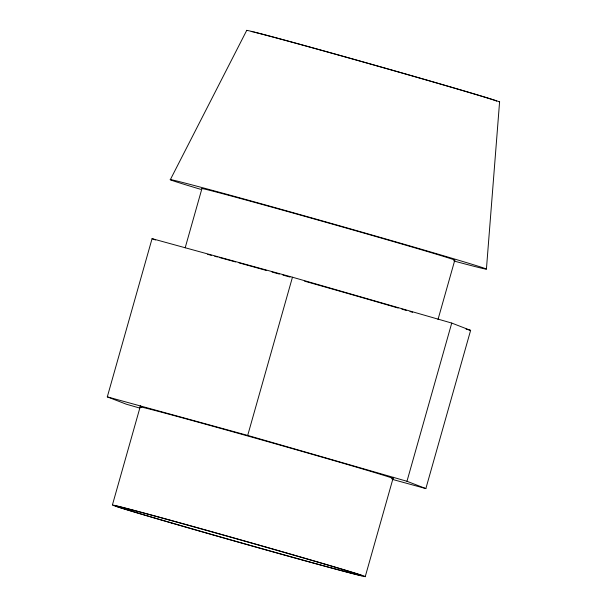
<?xml version="1.0" encoding="UTF-8"?>
<svg xmlns="http://www.w3.org/2000/svg" width="607" height="607" viewBox="0 0 607 607"><rect width="100%" height="100%" fill="white"/><g stroke="black" fill="none" stroke-linecap="round" stroke-linejoin="round"><path stroke-width="0.91" d="M486.427 269.045L499.584 101.908M139.845 408.094L126.188 404.163L107.302 396.864L152.069 238.657L292.46 277.209L451.737 323.068L470.622 330.375L425.856 488.582L392.13 479.318M112.409 504.971L140.528 405.575M185.173 247.823L201.941 188.557M107.302 396.864L247.694 435.424L292.46 277.209M365.239 576.65A131.544 1.381 15.8 0 0 181.053 523.188A131.544 1.381 15.8 0 0 170.18 522.589A131.544 1.381 15.8 0 0 365.239 576.65L393.366 477.254M438.004 319.502L454.78 260.236M425.856 488.582L406.971 481.283L451.737 323.068M170.294 179.748L246.745 30.35M466.07 329.123L470.622 330.375M247.694 435.424L406.971 481.283M152.069 238.657L155.506 239.985M200.735 189.338A164.429 1.722 15.8 0 1 223.141 193.284A164.429 1.722 15.8 0 1 435.985 253.536A164.429 1.722 15.8 0 1 454.044 261.04M246.791 30.525A131.544 1.381 15.8 0 1 374.428 65.124A131.544 1.381 15.8 0 1 499.28 101.999M201.964 188.709A131.544 1.381 15.8 0 1 334.669 224.749A131.544 1.381 15.8 0 1 453.452 260.008M251.161 31.465A128.252 1.343 15.8 0 1 252.747 31.822M253.756 32.057A128.252 1.343 15.8 0 1 391.947 70.131A128.252 1.343 15.8 0 1 496.389 101.126M141.53 407.563A131.544 1.381 15.8 0 1 266.45 441.251A131.544 1.381 15.8 0 1 391.674 478.331M207.647 254.348A131.544 1.381 15.8 0 1 211.335 255.335M214.726 256.253A131.544 1.381 15.8 0 1 217.382 256.966M219.21 257.459A131.544 1.381 15.8 0 1 235.622 261.943M239.067 262.884A131.544 1.381 15.8 0 1 266.648 270.525M272.035 272.027A131.544 1.381 15.8 0 1 279.372 274.083M282.892 275.07A131.544 1.381 15.8 0 1 290.002 277.065M304.6 281.178A131.544 1.381 15.8 0 1 398.131 308.022M401.864 309.122A131.544 1.381 15.8 0 1 406.311 310.435M409.983 311.52A131.544 1.381 15.8 0 1 412.601 312.302M171.895 523.044A128.252 1.343 15.8 0 0 362.083 575.755A128.252 1.343 15.8 0 0 182.495 523.629A128.252 1.343 15.8 0 0 171.895 523.044"/></g></svg>
